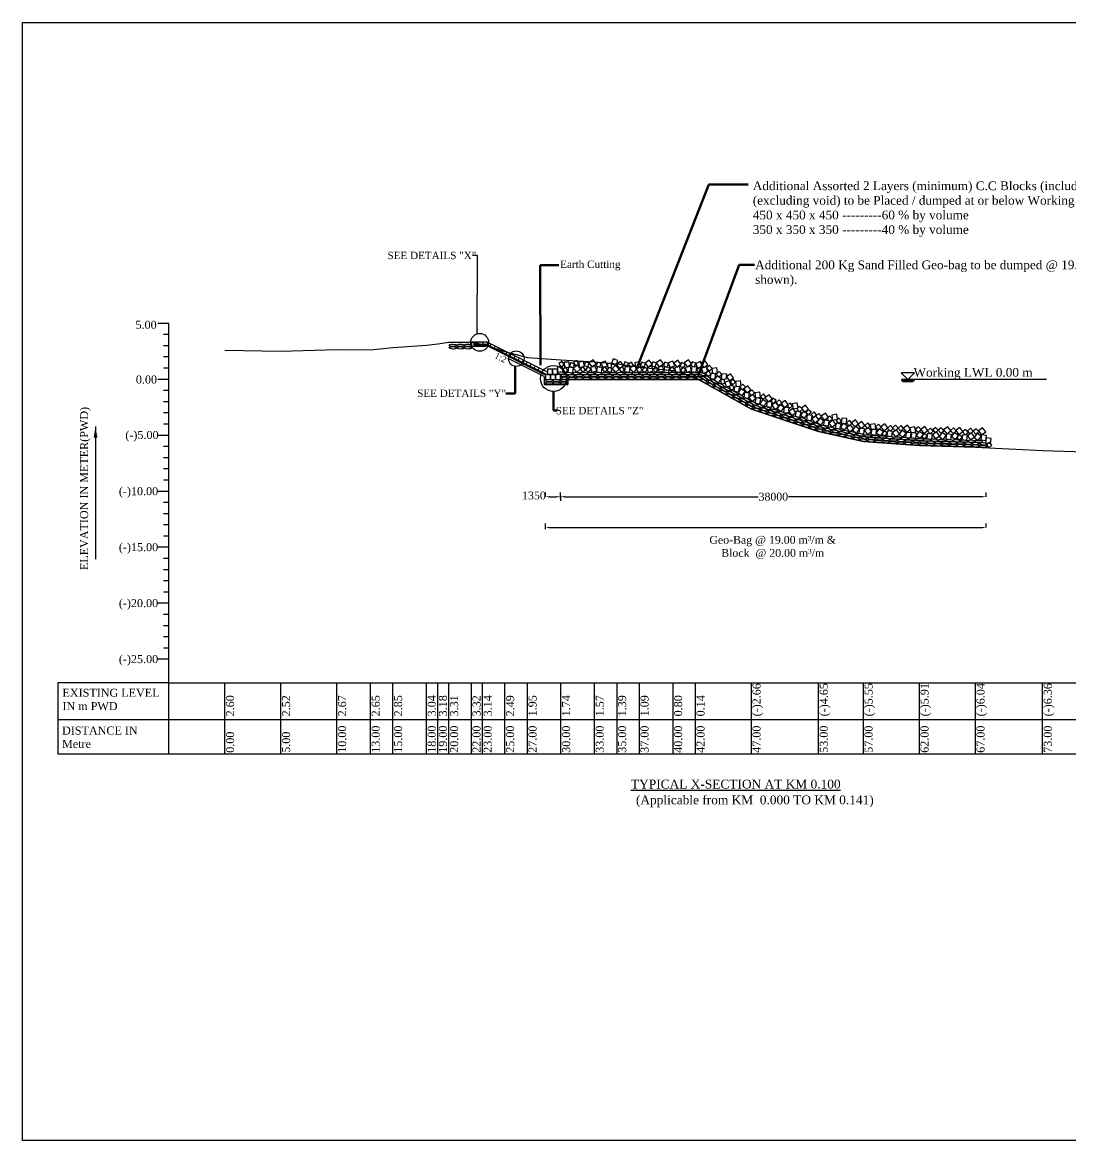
# Model space of a CAD drawing. Header units: metres. Extents: x -2434 to 11656, y -15288 to 8109.
# Drawn here: x 609.5 to 703.1, y -13595.4 to -13495.5 of the extents above; entities that cross this region are included whole.
import ezdxf

# ---------------------------------------------------------------- set-up
doc = ezdxf.new("R2010")
doc.units = ezdxf.units.M
doc.layers.add('LINE', color=7, linetype='Continuous')
doc.styles.get("Standard").update_dxf_attribs({"font": 'times.ttf'})
doc.dimstyles.get("Standard").update_dxf_attribs({"dimtxt": 0.5, "dimasz": 0.4075, "dimexe": 0.364, "dimexo": 0.219, "dimgap": 0.09, "dimtad": 0, "dimdec": 0, "dimlfac": 1000, "dimzin": 0, "dimdsep": 46, "dimtxsty": 'Standard', "dimcen": 0.09, "dimadec": 0, "dimazin": 0, "dimtfac": 1, "dimtdec": 0, "dimtofl": 0, "dimtmove": 0, "dimatfit": 3, "dimfxl": 1, "dimtolj": 1, "dimtzin": 0, "dimarcsym": 0})

# ---------------------------------------------------------------- blocks, each defined once
blk = doc.blocks.new('*D503')
at = {"color": 0, "lineweight": -2, "ltscale": 0.5}
for p, q in [((657.564, -13538.016), (657.564, -13537.502)), ((695.564, -13537.866), (695.564, -13537.502)), ((657.971, -13537.866), (675.221, -13537.866)), ((695.156, -13537.866), (677.906, -13537.866))]:
    blk.add_line(p, q, dxfattribs=at)
at = {"color": 0, "linetype": 'Continuous', "lineweight": -3, "ltscale": 0.5}
for points in [[(657.971, -13537.799), (657.971, -13537.934), (657.564, -13537.866)], [(695.156, -13537.799), (695.156, -13537.934), (695.564, -13537.866)]]:
    blk.add_solid(points, dxfattribs=at)
at = {"layer": 'Defpoints', "color": 0, "linetype": 'Continuous', "lineweight": -3, "ltscale": 0.5}
for p in [(695.564, -13537.866), (695.564, -13537.866), (657.564, -13543.565)]:
    blk.add_point(p, dxfattribs=at)
at = {"color": 0, "linetype": 'Continuous', "lineweight": -3, "ltscale": 0.5, "insert": (676.564, -13537.866), "char_height": 0.7, "attachment_point": 5}
blk.add_mtext('\\A1;38000', dxfattribs=at)
blk = doc.blocks.new('*D504')
at = {"color": 0, "lineweight": -2, "ltscale": 0.5}
for p, q in [((656.214, -13537.866), (656.214, -13537.502)), ((656.621, -13537.866), (657.156, -13537.866)), ((657.564, -13537.771), (657.564, -13538.23))]:
    blk.add_line(p, q, dxfattribs=at)
at = {"color": 0, "linetype": 'Continuous', "lineweight": -3, "ltscale": 0.5}
for points in [[(656.621, -13537.799), (656.621, -13537.934), (656.214, -13537.866)], [(657.156, -13537.799), (657.156, -13537.934), (657.564, -13537.866)]]:
    blk.add_solid(points, dxfattribs=at)
at = {"layer": 'Defpoints', "color": 0, "linetype": 'Continuous', "lineweight": -3, "ltscale": 0.5}
for p in [(657.564, -13537.552), (656.214, -13537.866), (657.564, -13537.866)]:
    blk.add_point(p, dxfattribs=at)
at = {"color": 0, "linetype": 'Continuous', "lineweight": -3, "ltscale": 0.5, "insert": (655.19, -13537.756), "char_height": 0.7, "attachment_point": 5}
blk.add_mtext('\\A1;1350', dxfattribs=at)
blk = doc.blocks.new('*D505')
at = {"color": 0, "lineweight": -2, "ltscale": 0.5}
for p, q in [((656.214, -13540.773), (656.214, -13540.259)), ((695.564, -13540.623), (695.564, -13540.259)), ((656.621, -13540.623), (695.156, -13540.623))]:
    blk.add_line(p, q, dxfattribs=at)
at = {"color": 0, "linetype": 'Continuous', "lineweight": -3, "ltscale": 0.5}
for points in [[(656.621, -13540.556), (656.621, -13540.691), (656.214, -13540.623)], [(695.156, -13540.556), (695.156, -13540.691), (695.564, -13540.623)]]:
    blk.add_solid(points, dxfattribs=at)
at = {"layer": 'Defpoints', "color": 0, "linetype": 'Continuous', "lineweight": -3, "ltscale": 0.5}
for p in [(695.564, -13540.623), (695.564, -13540.623), (656.214, -13546.227)]:
    blk.add_point(p, dxfattribs=at)
at = {"color": 0, "linetype": 'Continuous', "lineweight": -3, "ltscale": 0.5, "insert": (676.505, -13542.401), "char_height": 0.7, "attachment_point": 5}
blk.add_mtext('\\A1;Geo-Bag @ 19.00 m³/m &\\PBlock  @ 20.00 m³/m', dxfattribs=at)

msp = doc.modelspace()

# ---------------------------------------------------------------- linework, layer by layer
at = {"color": 0, "lineweight": -2}
for p, q in [((622.605906, -13522.383771), (621.605906, -13522.383771)), ((622.605906, -13560.836096), (622.605906, -13522.383771)), ((622.605906, -13523.383771), (622.105906, -13523.383771)), ((622.605906, -13524.383771), (622.105906, -13524.383771)), ((622.605906, -13525.383771), (622.105906, -13525.383771)), ((622.605906, -13526.383771), (622.105906, -13526.383771)), ((622.605906, -13527.383771), (621.605906, -13527.383771)), ((622.605906, -13528.383771), (622.105906, -13528.383771)), ((622.605906, -13529.383771), (622.105906, -13529.383771)), ((622.605906, -13530.383771), (622.105906, -13530.383771)), ((622.605906, -13531.383771), (622.105906, -13531.383771)), ((622.605906, -13532.383771), (621.605906, -13532.383771)), ((622.605906, -13533.383771), (622.105906, -13533.383771)), ((622.605906, -13534.383771), (622.105906, -13534.383771)), ((622.605906, -13535.383771), (622.105906, -13535.383771)), ((622.605906, -13536.383771), (622.105906, -13536.383771)), ((622.605906, -13537.383771), (621.605906, -13537.383771)), ((622.605906, -13538.383771), (622.105906, -13538.383771)), ((622.605906, -13540.383771), (622.105906, -13540.383771)), ((622.605906, -13541.383771), (622.105906, -13541.383771)), ((622.605906, -13542.383771), (621.605906, -13542.383771)), ((622.605906, -13543.383771), (622.105906, -13543.383771)), ((622.605906, -13544.383771), (622.105906, -13544.383771)), ((622.605906, -13545.383771), (622.105906, -13545.383771)), ((622.605906, -13546.383771), (622.105906, -13546.383771)), ((622.605906, -13547.383771), (621.605906, -13547.383771)), ((622.605906, -13548.383771), (622.105906, -13548.383771)), ((622.605906, -13549.383771), (622.105906, -13549.383771)), ((622.605906, -13550.383771), (622.105906, -13550.383771)), ((622.605906, -13551.383771), (622.105906, -13551.383771)), ((622.605906, -13552.383771), (621.605906, -13552.383771)), ((622.605906, -13554.492915), (712.605906, -13554.492915)), ((627.605906, -13560.836096), (627.605906, -13554.492915)), ((632.605906, -13560.836096), (632.605906, -13554.492915)), ((637.605906, -13560.836096), (637.605906, -13554.492915)), ((640.605906, -13560.836096), (640.605906, -13554.492915)), ((642.605906, -13560.836096), (642.605906, -13554.492915)), ((645.605906, -13560.836096), (645.605906, -13554.492915)), ((646.605906, -13560.836096), (646.605906, -13554.492915)), ((647.605906, -13560.836096), (647.605906, -13554.492915)), ((649.605906, -13560.836096), (649.605906, -13554.492915)), ((650.605906, -13560.836096), (650.605906, -13554.492915)), ((652.605906, -13560.836096), (652.605906, -13554.492915)), ((654.605906, -13560.836096), (654.605906, -13554.492915)), ((657.605906, -13560.836096), (657.605906, -13554.492915)), ((660.605906, -13560.836096), (660.605906, -13554.492915)), ((662.605906, -13560.836096), (662.605906, -13554.492915)), ((664.605906, -13560.836096), (664.605906, -13554.492915)), ((667.605906, -13560.836096), (667.605906, -13554.492915)), ((669.605906, -13560.836096), (669.605906, -13554.492915)), ((674.605906, -13560.836096), (674.605906, -13554.492915)), ((680.605906, -13560.836096), (680.605906, -13554.492915)), ((684.605906, -13560.836096), (684.605906, -13554.492915)), ((689.605906, -13560.836096), (689.605906, -13554.492915)), ((694.605906, -13560.836096), (694.605906, -13554.492915)), ((700.605906, -13560.836096), (700.605906, -13554.492915)), ((612.68415, -13557.775524), (712.605906, -13557.775524)), ((612.68415, -13560.836096), (712.605906, -13560.836096))]:
    msp.add_line(p, q, dxfattribs=at)
at = {"color": 0, "linetype": 'Continuous', "lineweight": -3, "ltscale": 0.5}
for p, q in [((640.605906, -13524.730771), (642.605906, -13524.530771)), ((642.605906, -13524.530771), (645.605906, -13524.340771)), ((645.605906, -13524.340771), (646.605906, -13524.200771)), ((646.605906, -13524.200771), (647.605906, -13524.070771)), ((647.605906, -13524.070771), (649.605906, -13524.060771)), ((649.605906, -13524.060771), (650.605906, -13524.240771)), ((651.014881, -13524.060771), (649.614881, -13524.060771)), ((649.614881, -13524.060771), (649.614881, -13524.460771)), ((650.920454, -13524.460771), (649.614881, -13524.460771)), ((649.814881, -13524.060771), (649.814881, -13524.460771)), ((651.014881, -13524.260771), (649.814881, -13524.260771)), ((650.944061, -13524.360771), (649.814881, -13524.360771)), ((650.214881, -13524.060771), (650.214881, -13524.260771)), ((650.605906, -13524.240771), (652.605906, -13524.888771)), ((650.614881, -13524.060771), (650.614881, -13524.260771)), ((656.213543, -13526.995511), (650.944061, -13524.360771)), ((656.313668, -13526.933771), (650.967668, -13524.260771)), ((651.014881, -13524.060771), (651.014881, -13524.260771)), ((656.396743, -13526.751702), (651.014881, -13524.060771)), ((651.286853, -13524.420363), (651.376296, -13524.241478)), ((651.644624, -13524.599249), (651.734067, -13524.420363)), ((652.002395, -13524.778134), (652.091837, -13524.599249)), ((627.605906, -13524.780771), (632.605906, -13524.860771)), ((632.605906, -13524.860771), (637.605906, -13524.710771)), ((637.605906, -13524.710771), (640.605906, -13524.730771)), ((652.360166, -13524.95702), (652.449608, -13524.778134)), ((652.605906, -13524.888771), (654.605906, -13525.428771)), ((652.717936, -13525.135905), (652.807379, -13524.95702)), ((656.113543, -13527.1231), (652.958885, -13525.545771)), ((653.075707, -13525.31479), (653.16515, -13525.135905)), ((653.433478, -13525.493676), (653.522921, -13525.31479)), ((653.791249, -13525.672561), (653.880692, -13525.493676)), ((654.605906, -13525.428771), (657.605906, -13525.638771)), ((654.14902, -13525.851447), (654.238463, -13525.672561)), ((654.506791, -13526.030332), (654.596234, -13525.851447)), ((654.864562, -13526.209218), (654.954004, -13526.030332)), ((655.222333, -13526.388103), (655.311775, -13526.209218)), ((655.580103, -13526.566988), (655.669546, -13526.388103)), ((655.937874, -13526.745874), (656.027317, -13526.566988)), ((657.605906, -13525.638771), (660.605906, -13525.808771)), ((660.605906, -13525.808771), (662.605906, -13525.998771)), ((662.605906, -13525.998771), (664.605906, -13526.288771)), ((664.605906, -13526.288771), (667.605906, -13526.588771)), ((667.605906, -13526.588771), (669.605906, -13527.243771)), ((657.564528, -13527.384401), (669.878626, -13527.384401)), ((658.205946, -13527.384333), (658.205946, -13527.827035)), ((669.605906, -13527.243771), (674.605906, -13530.043771)), ((688.563543, -13527.383771), (687.963543, -13526.783771)), ((689.163543, -13526.783771), (687.963543, -13526.783771)), ((687.963543, -13527.483771), (689.163543, -13527.483771)), ((700.93743, -13527.383771), (687.992762, -13527.383771)), ((688.083543, -13527.583771), (689.043543, -13527.583771)), ((688.563543, -13527.383771), (689.163543, -13526.783771)), ((656.113543, -13527.827035), (658.205946, -13527.827035)), ((674.605906, -13530.043771), (680.605906, -13532.033771)), ((680.605906, -13532.033771), (684.605906, -13532.933771)), ((684.605906, -13532.933771), (689.605906, -13533.293771)), ((689.605906, -13533.293771), (694.605906, -13533.423771)), ((694.605906, -13533.423771), (700.605906, -13533.743771)), ((700.605906, -13533.743771), (706.605906, -13533.923771))]:
    msp.add_line(p, q, dxfattribs=at)
at = {"color": 0, "lineweight": -3, "ltscale": 0.5}
msp.add_line((656.113543, -13527.1231), (656.113543, -13527.827035), dxfattribs=at)
at = {"color": 3, "linetype": 'Continuous', "lineweight": -3, "ltscale": 0.5}
msp.add_line((622.605906, -13539.383771), (622.105906, -13539.383771), dxfattribs=at)
at = {"color": 0, "linetype": 'Continuous', "lineweight": -3, "ltscale": 0.5}
for points in [[(662.536831, -13526.130285), (662.679073, -13525.703357), (662.252146, -13525.561116), (662.109904, -13525.988043), (662.536831, -13526.130285)], [(657.308466, -13526.726513), (657.757771, -13526.701526), (657.732784, -13526.25222), (657.283479, -13526.277207), (657.308466, -13526.726513)], [(657.588979, -13526.260218), (657.885503, -13526.074277), (657.699562, -13525.777754), (657.403039, -13525.963694), (657.588979, -13526.260218)], [(657.933788, -13526.784498), (658.230311, -13526.598558), (658.04437, -13526.302034), (657.747847, -13526.487975), (657.933788, -13526.784498)], [(657.907132, -13526.309444), (658.356438, -13526.284457), (658.331451, -13525.835151), (657.882145, -13525.860138), (657.907132, -13526.309444)], [(658.722537, -13526.34728), (658.27635, -13526.28882), (658.21789, -13526.735006), (658.664077, -13526.793466), (658.722537, -13526.34728)], [(658.356221, -13526.215502), (658.682818, -13526.341335), (658.808652, -13526.014738), (658.482054, -13525.888904), (658.356221, -13526.215502)], [(659.350042, -13526.443399), (659.046555, -13526.111141), (658.714297, -13526.414628), (659.017784, -13526.746886), (659.350042, -13526.443399)], [(658.912046, -13526.17884), (659.208569, -13525.9929), (659.022629, -13525.696377), (658.726105, -13525.882317), (658.912046, -13526.17884)], [(659.63477, -13525.79916), (659.188057, -13525.85345), (659.242347, -13526.300164), (659.68906, -13526.245873), (659.63477, -13525.79916)], [(659.804515, -13526.533085), (659.585142, -13526.260366), (659.312423, -13526.479738), (659.531795, -13526.752457), (659.804515, -13526.533085)], [(659.673409, -13526.143083), (660.000006, -13526.268917), (660.12584, -13525.942319), (659.799242, -13525.816486), (659.673409, -13526.143083)], [(660.072031, -13526.757583), (660.285674, -13526.480352), (660.008444, -13526.266709), (659.794801, -13526.54394), (660.072031, -13526.757583)], [(660.373709, -13526.2716), (660.733827, -13526.001758), (660.463985, -13525.64164), (660.103867, -13525.911482), (660.373709, -13526.2716)], [(660.237359, -13526.309576), (660.357744, -13526.743174), (660.791342, -13526.622789), (660.670957, -13526.189191), (660.237359, -13526.309576)], [(660.740876, -13526.169138), (661.067473, -13526.294972), (661.193307, -13525.968374), (660.866709, -13525.842541), (660.740876, -13526.169138)], [(661.293895, -13526.323047), (660.847708, -13526.264587), (660.789248, -13526.710774), (661.235435, -13526.769234), (661.293895, -13526.323047)], [(661.171892, -13525.915243), (661.339003, -13526.333064), (661.756823, -13526.165953), (661.589713, -13525.748133), (661.171892, -13525.915243)], [(661.768945, -13526.521644), (661.549573, -13526.248925), (661.276853, -13526.468297), (661.496225, -13526.741016), (661.768945, -13526.521644)], [(661.727417, -13526.633925), (662.054015, -13526.759759), (662.179848, -13526.433161), (661.853251, -13526.307328), (661.727417, -13526.633925)], [(662.108997, -13526.309131), (662.111376, -13525.959139), (661.761384, -13525.95676), (661.759005, -13526.306752), (662.108997, -13526.309131)], [(662.506288, -13526.121957), (662.166233, -13526.416681), (662.460957, -13526.756737), (662.801012, -13526.462012), (662.506288, -13526.121957)], [(662.554713, -13526.070928), (662.835361, -13526.422691), (663.187123, -13526.142043), (662.906476, -13525.79028), (662.554713, -13526.070928)], [(662.984164, -13526.744163), (663.280687, -13526.558223), (663.094746, -13526.261699), (662.798223, -13526.44764), (662.984164, -13526.744163)], [(663.181399, -13526.133223), (663.507997, -13526.259057), (663.63383, -13525.932459), (663.307233, -13525.806626), (663.181399, -13526.133223)], [(663.771573, -13526.298144), (663.325386, -13526.239684), (663.266926, -13526.685871), (663.713113, -13526.744331), (663.771573, -13526.298144)], [(663.788626, -13526.315222), (664.08515, -13526.129281), (663.899209, -13525.832758), (663.602686, -13526.018698), (663.788626, -13526.315222)], [(664.391627, -13526.454094), (664.088139, -13526.121836), (663.755881, -13526.425323), (664.059369, -13526.757581), (664.391627, -13526.454094)], [(664.657344, -13525.813629), (664.210631, -13525.86792), (664.264922, -13526.314633), (664.711635, -13526.260342), (664.657344, -13525.813629)], [(664.846099, -13526.54378), (664.626727, -13526.271061), (664.354007, -13526.490433), (664.57338, -13526.763152), (664.846099, -13526.54378)], [(664.695983, -13526.157552), (665.022581, -13526.283386), (665.148414, -13525.956788), (664.821817, -13525.830955), (664.695983, -13526.157552)], [(665.113616, -13526.768277), (665.327259, -13526.491047), (665.050028, -13526.277404), (664.836385, -13526.554634), (665.113616, -13526.768277)], [(665.396284, -13526.286069), (665.756402, -13526.016227), (665.486559, -13525.656109), (665.126441, -13525.925951), (665.396284, -13526.286069)], [(665.278943, -13526.32027), (665.399328, -13526.753869), (665.832926, -13526.633483), (665.712541, -13526.199885), (665.278943, -13526.32027)], [(665.684485, -13526.142951), (666.011082, -13526.268784), (666.136916, -13525.942187), (665.810318, -13525.816353), (665.684485, -13526.142951)], [(666.083107, -13526.75745), (666.29675, -13526.48022), (666.01952, -13526.266577), (665.805877, -13526.543807), (666.083107, -13526.75745)], [(666.384785, -13526.271468), (666.744903, -13526.001625), (666.475061, -13525.641507), (666.114942, -13525.91135), (666.384785, -13526.271468)], [(666.248434, -13526.309443), (666.36882, -13526.743042), (666.802418, -13526.622656), (666.682033, -13526.189058), (666.248434, -13526.309443)], [(666.751952, -13526.169006), (667.078549, -13526.294839), (667.204383, -13525.968242), (666.877785, -13525.842408), (666.751952, -13526.169006)], [(667.304971, -13526.322915), (666.858784, -13526.264455), (666.800324, -13526.710641), (667.246511, -13526.769101), (667.304971, -13526.322915)], [(667.182968, -13525.915111), (667.350079, -13526.332932), (667.767899, -13526.165821), (667.600789, -13525.748), (667.182968, -13525.915111)], [(667.780021, -13526.521512), (667.560648, -13526.248792), (667.287929, -13526.468165), (667.507301, -13526.740884), (667.780021, -13526.521512)], [(667.950267, -13526.299843), (668.310385, -13526.030001), (668.040542, -13525.669883), (667.680424, -13525.939725), (667.950267, -13526.299843)], [(667.737954, -13526.357221), (667.858339, -13526.79082), (668.291937, -13526.670435), (668.171552, -13526.236836), (667.737954, -13526.357221)], [(668.245463, -13526.212317), (668.572061, -13526.33815), (668.697894, -13526.011553), (668.371297, -13525.885719), (668.245463, -13526.212317)], [(668.542118, -13526.794401), (668.755761, -13526.517171), (668.478531, -13526.303528), (668.264888, -13526.580758), (668.542118, -13526.794401)], [(668.886833, -13526.257396), (669.246952, -13525.987554), (668.977109, -13525.627435), (668.616991, -13525.897278), (668.886833, -13526.257396)], [(668.695887, -13526.311761), (668.816273, -13526.745359), (669.249871, -13526.624974), (669.129486, -13526.191376), (668.695887, -13526.311761)], [(669.192257, -13526.146921), (669.518854, -13526.272755), (669.644688, -13525.946157), (669.31809, -13525.820324), (669.192257, -13526.146921)], [(669.745276, -13526.30083), (669.299089, -13526.24237), (669.24063, -13526.688557), (669.686816, -13526.747017), (669.745276, -13526.30083)], [(669.637797, -13525.962326), (669.804908, -13526.380147), (670.222728, -13526.213036), (670.055617, -13525.795215), (669.637797, -13525.962326)], [(670.205803, -13526.580018), (669.98643, -13526.307298), (669.713711, -13526.526671), (669.933083, -13526.79939), (670.205803, -13526.580018)], [(670.362514, -13526.324014), (670.722632, -13526.054171), (670.45279, -13525.694053), (670.092671, -13525.963895), (670.362514, -13526.324014)], [(670.150201, -13526.381392), (670.270586, -13526.81499), (670.704184, -13526.694605), (670.583799, -13526.261007), (670.150201, -13526.381392)], [(670.607358, -13526.361625), (670.834797, -13526.627654), (671.100826, -13526.400216), (670.873387, -13526.134186), (670.607358, -13526.361625)], [(671.140969, -13526.867351), (671.586091, -13526.80127), (671.52001, -13526.356149), (671.074889, -13526.422229), (671.140969, -13526.867351)], [(670.659504, -13527.102195), (670.979294, -13526.959947), (670.837046, -13526.640157), (670.517256, -13526.782405), (670.659504, -13527.102195)], [(671.004556, -13526.831504), (670.904218, -13527.270176), (671.342889, -13527.370514), (671.443227, -13526.931842), (671.004556, -13526.831504)], [(671.920525, -13527.33055), (671.555845, -13527.066904), (671.2922, -13527.431584), (671.656879, -13527.695229), (671.920525, -13527.33055)], [(671.465068, -13526.904053), (671.692507, -13527.170082), (671.958536, -13526.942643), (671.731097, -13526.676614), (671.465068, -13526.904053)], [(672.247505, -13527.727433), (672.18425, -13527.383197), (671.840013, -13527.446452), (671.903268, -13527.790688), (672.247505, -13527.727433)], [(671.964098, -13526.874488), (671.912366, -13527.321505), (672.359382, -13527.373236), (672.411114, -13526.92622), (671.964098, -13526.874488)], [(672.23054, -13527.627695), (672.350925, -13528.061293), (672.784523, -13527.940908), (672.664138, -13527.50731), (672.23054, -13527.627695)], [(672.658346, -13527.505719), (673.018464, -13527.235876), (672.748622, -13526.875758), (672.388503, -13527.1456), (672.658346, -13527.505719)], [(672.701688, -13527.59816), (672.929126, -13527.86419), (673.195156, -13527.636751), (672.967717, -13527.370722), (672.701688, -13527.59816)], [(673.258263, -13528.012304), (673.703385, -13527.946223), (673.637304, -13527.501101), (673.192182, -13527.567182), (673.258263, -13528.012304)], [(672.753834, -13528.338731), (673.073624, -13528.196483), (672.931375, -13527.876693), (672.611586, -13528.018941), (672.753834, -13528.338731)], [(673.12185, -13527.976457), (673.021512, -13528.415128), (673.460183, -13528.515466), (673.560521, -13528.076795), (673.12185, -13527.976457)], [(674.037818, -13528.475502), (673.673139, -13528.211857), (673.409493, -13528.576536), (673.774173, -13528.840182), (674.037818, -13528.475502)], [(673.583654, -13528.043476), (673.811093, -13528.309505), (674.077122, -13528.082067), (673.849684, -13527.816037), (673.583654, -13528.043476)], [(674.184287, -13528.580014), (674.544406, -13528.310171), (674.274563, -13527.950053), (673.914445, -13528.219896), (674.184287, -13528.580014)], [(673.98391, -13528.558144), (673.932178, -13529.005161), (674.379195, -13529.056893), (674.430926, -13528.609876), (673.98391, -13528.558144)], [(674.378105, -13528.553341), (674.605544, -13528.81937), (674.871573, -13528.591931), (674.644134, -13528.325902), (674.378105, -13528.553341)], [(674.968243, -13529.035652), (675.413365, -13528.969571), (675.347284, -13528.524449), (674.902163, -13528.59053), (674.968243, -13529.035652)], [(674.645537, -13529.356317), (675.005656, -13529.086474), (674.735813, -13528.726356), (674.375695, -13528.996199), (674.645537, -13529.356317)], [(675.018036, -13529.029318), (674.917698, -13529.467989), (675.356369, -13529.568327), (675.456707, -13529.129656), (675.018036, -13529.029318)], [(675.992201, -13529.435497), (675.627522, -13529.171852), (675.363877, -13529.536531), (675.728556, -13529.800177), (675.992201, -13529.435497)], [(675.406316, -13528.907581), (675.633755, -13529.17361), (675.899784, -13528.946172), (675.672346, -13528.680142), (675.406316, -13528.907581)], [(676.087419, -13529.379462), (676.447537, -13529.10962), (676.177695, -13528.749502), (675.817577, -13529.019344), (676.087419, -13529.379462)], [(675.997687, -13529.369116), (675.945955, -13529.816133), (676.392972, -13529.867864), (676.444704, -13529.420848), (675.997687, -13529.369116)], [(676.633085, -13529.540943), (676.824493, -13529.247919), (676.531469, -13529.056512), (676.340061, -13529.349536), (676.633085, -13529.540943)], [(676.692049, -13530.061385), (677.052167, -13529.791542), (676.782325, -13529.431424), (676.422207, -13529.701267), (676.692049, -13530.061385)], [(676.824115, -13529.449289), (677.051554, -13529.715318), (677.317583, -13529.48788), (677.090144, -13529.22185), (676.824115, -13529.449289)], [(677.541741, -13529.886287), (677.901859, -13529.616445), (677.632017, -13529.256326), (677.271898, -13529.526169), (677.541741, -13529.886287)], [(677.786794, -13529.705365), (678.014232, -13529.971394), (678.280262, -13529.743956), (678.052823, -13529.477926), (677.786794, -13529.705365)], [(678.321386, -13530.004094), (678.766507, -13529.938013), (678.700427, -13529.492891), (678.255305, -13529.558972), (678.321386, -13530.004094)], [(677.534776, -13529.887051), (677.170097, -13529.623406), (676.906451, -13529.988085), (677.271131, -13530.25173), (677.534776, -13529.887051)], [(677.534634, -13529.887256), (677.482902, -13530.334273), (677.929919, -13530.386004), (677.98165, -13529.938988), (677.534634, -13529.887256)], [(678.215301, -13530.612689), (678.575419, -13530.342847), (678.305577, -13529.982729), (677.945459, -13530.252571), (678.215301, -13530.612689)], [(678.603247, -13530.224892), (678.502909, -13530.663563), (678.94158, -13530.763901), (679.041918, -13530.32523), (678.603247, -13530.224892)], [(678.66905, -13530.019884), (678.896489, -13530.285913), (679.162518, -13530.058475), (678.935079, -13529.792445), (678.66905, -13530.019884)], [(679.61222, -13530.493037), (679.24754, -13530.229391), (678.983895, -13530.594071), (679.348575, -13530.857716), (679.61222, -13530.493037)], [(679.347279, -13530.304104), (679.707397, -13530.034262), (679.437555, -13529.674144), (679.077437, -13529.943986), (679.347279, -13530.304104)], [(679.747094, -13530.564604), (679.938502, -13530.27158), (679.645477, -13530.080173), (679.45407, -13530.373197), (679.747094, -13530.564604)], [(679.571043, -13530.549465), (679.519312, -13530.996482), (679.966328, -13531.048213), (680.01806, -13530.601197), (679.571043, -13530.549465)], [(679.937525, -13530.507677), (680.164964, -13530.773706), (680.430993, -13530.546267), (680.203554, -13530.280238), (679.937525, -13530.507677)], [(680.371507, -13530.658449), (680.598945, -13530.924478), (680.864975, -13530.69704), (680.637536, -13530.43101), (680.371507, -13530.658449)], [(681.11521, -13531.031096), (681.475328, -13530.761254), (681.205486, -13530.401136), (680.845367, -13530.670978), (681.11521, -13531.031096)], [(681.848125, -13531.016369), (682.293247, -13530.950289), (682.227166, -13530.505167), (681.782045, -13530.571247), (681.848125, -13531.016369)], [(680.255945, -13531.267909), (680.616063, -13530.998067), (680.346221, -13530.637949), (679.986103, -13530.907791), (680.255945, -13531.267909)], [(681.078675, -13531.108019), (680.713995, -13530.844374), (680.45035, -13531.209053), (680.81503, -13531.472698), (681.078675, -13531.108019)], [(681.088704, -13531.02998), (681.036972, -13531.476996), (681.483989, -13531.528728), (681.53572, -13531.081711), (681.088704, -13531.02998)], [(681.342967, -13530.881799), (681.570406, -13531.147828), (681.836435, -13530.92039), (681.608997, -13530.65436), (681.342967, -13530.881799)], [(681.781226, -13531.660618), (682.141344, -13531.390776), (681.871502, -13531.030658), (681.511384, -13531.3005), (681.781226, -13531.660618)], [(682.172412, -13531.286304), (682.072074, -13531.724975), (682.510745, -13531.825313), (682.611083, -13531.386642), (682.172412, -13531.286304)], [(682.158484, -13531.066972), (682.385923, -13531.333002), (682.651952, -13531.105563), (682.424513, -13530.839533), (682.158484, -13531.066972)], [(683.176395, -13531.565517), (682.811715, -13531.301872), (682.54807, -13531.666551), (682.912749, -13531.930196), (683.176395, -13531.565517)], [(682.685052, -13530.83432), (682.63332, -13531.281336), (683.080337, -13531.333068), (683.132069, -13530.886051), (682.685052, -13530.83432)], [(683.091326, -13531.26213), (683.318764, -13531.52816), (683.584794, -13531.300721), (683.357355, -13531.034692), (683.091326, -13531.26213)], [(683.361781, -13532.060419), (683.7219, -13531.790577), (683.452057, -13531.430459), (683.091939, -13531.700301), (683.361781, -13532.060419)], [(683.817776, -13531.613037), (684.177894, -13531.343194), (683.908052, -13530.983076), (683.547934, -13531.252919), (683.817776, -13531.613037)], [(684.25112, -13531.826386), (683.88644, -13531.56274), (683.622795, -13531.92742), (683.987475, -13532.191065), (684.25112, -13531.826386)], [(684.371005, -13531.76571), (684.731123, -13531.495868), (684.461281, -13531.135749), (684.101163, -13531.405592), (684.371005, -13531.76571)], [(684.726824, -13531.49406), (684.954262, -13531.760089), (685.220292, -13531.532651), (684.992853, -13531.266621), (684.726824, -13531.49406)], [(685.271474, -13531.852805), (685.716596, -13531.786724), (685.650515, -13531.341602), (685.205394, -13531.407683), (685.271474, -13531.852805)], [(685.68955, -13531.610438), (685.916988, -13531.876467), (686.183018, -13531.649028), (685.955579, -13531.382999), (685.68955, -13531.610438)], [(686.433639, -13531.980745), (686.793757, -13531.710903), (686.523915, -13531.350785), (686.163797, -13531.620627), (686.433639, -13531.980745)], [(686.760563, -13531.739073), (686.988001, -13532.005103), (687.254031, -13531.777664), (687.026592, -13531.511634), (686.760563, -13531.739073)], [(687.202308, -13531.704033), (687.429746, -13531.970063), (687.695776, -13531.742624), (687.468337, -13531.476595), (687.202308, -13531.704033)], [(687.704066, -13531.742074), (687.931505, -13532.008103), (688.197534, -13531.780664), (687.970095, -13531.514635), (687.704066, -13531.742074)], [(688.447769, -13532.114721), (688.807887, -13531.844879), (688.538045, -13531.484761), (688.177927, -13531.754603), (688.447769, -13532.114721)], [(690.005199, -13532.213562), (690.365318, -13531.943719), (690.095475, -13531.583601), (689.735357, -13531.853443), (690.005199, -13532.213562)], [(684.258162, -13531.748168), (684.206431, -13532.195185), (684.653447, -13532.246917), (684.705179, -13531.7999), (684.258162, -13531.748168)], [(684.957989, -13532.317018), (685.318107, -13532.047176), (685.048265, -13531.687058), (684.688147, -13531.9569), (684.957989, -13532.317018)], [(685.369405, -13531.831975), (685.269067, -13532.270646), (685.707738, -13532.370984), (685.808076, -13531.932313), (685.369405, -13531.831975)], [(686.384844, -13532.057571), (686.020165, -13531.793926), (685.756519, -13532.158606), (686.121199, -13532.422251), (686.384844, -13532.057571)], [(686.53804, -13532.460713), (686.729447, -13532.167689), (686.436423, -13531.976281), (686.245015, -13532.269305), (686.53804, -13532.460713)], [(686.751884, -13531.983852), (686.700152, -13532.430869), (687.147169, -13532.482601), (687.1989, -13532.035584), (686.751884, -13531.983852)], [(687.454867, -13532.515679), (687.814985, -13532.245836), (687.545143, -13531.885718), (687.185025, -13532.15556), (687.454867, -13532.515679)], [(688.411234, -13532.191644), (688.046554, -13531.927998), (687.782909, -13532.292678), (688.147589, -13532.556323), (688.411234, -13532.191644)], [(688.421263, -13532.113604), (688.369531, -13532.560621), (688.816548, -13532.612353), (688.86828, -13532.165336), (688.421263, -13532.113604)], [(688.828186, -13532.143395), (689.273308, -13532.077314), (689.207227, -13531.632192), (688.762105, -13531.698273), (688.828186, -13532.143395)], [(688.926117, -13532.122565), (688.825779, -13532.561236), (689.26445, -13532.661574), (689.364788, -13532.222903), (688.926117, -13532.122565)], [(689.26111, -13531.843254), (689.488548, -13532.109283), (689.754578, -13531.881845), (689.527139, -13531.615815), (689.26111, -13531.843254)], [(689.956404, -13532.290387), (689.591725, -13532.026742), (689.32808, -13532.391422), (689.692759, -13532.655067), (689.956404, -13532.290387)], [(690.1096, -13532.693529), (690.301007, -13532.400505), (690.007983, -13532.209097), (689.816576, -13532.502121), (690.1096, -13532.693529)], [(690.323444, -13532.216668), (690.271712, -13532.663685), (690.718729, -13532.715417), (690.77046, -13532.2684), (690.323444, -13532.216668)], [(690.332123, -13531.971889), (690.559561, -13532.237919), (690.825591, -13532.01048), (690.598152, -13531.744451), (690.332123, -13531.971889)], [(691.040557, -13532.706155), (691.400676, -13532.436313), (691.130833, -13532.076194), (690.770715, -13532.346037), (691.040557, -13532.706155)], [(690.787998, -13531.89451), (691.015436, -13532.160539), (691.281466, -13531.933101), (691.054027, -13531.667071), (690.787998, -13531.89451)], [(691.289756, -13531.93255), (691.517195, -13532.198579), (691.783224, -13531.971141), (691.555786, -13531.705111), (691.289756, -13531.93255)], [(691.996924, -13532.38212), (691.632245, -13532.118475), (691.368599, -13532.483154), (691.733279, -13532.7468), (691.996924, -13532.38212)], [(692.038369, -13532.257331), (692.398487, -13531.987488), (692.128645, -13531.62737), (691.768526, -13531.897213), (692.038369, -13532.257331)], [(692.011863, -13532.256214), (691.960131, -13532.703231), (692.407148, -13532.754962), (692.458879, -13532.307946), (692.011863, -13532.256214)], [(692.390805, -13531.949937), (692.618244, -13532.215967), (692.884273, -13531.988528), (692.656834, -13531.722499), (692.390805, -13531.949937)], [(693.0861, -13532.397071), (692.72142, -13532.133426), (692.457775, -13532.498105), (692.822454, -13532.761751), (693.0861, -13532.397071)], [(693.134895, -13532.320245), (693.495013, -13532.050403), (693.225171, -13531.690284), (692.865052, -13531.960127), (693.134895, -13532.320245)], [(693.239295, -13532.800212), (693.430703, -13532.507188), (693.137678, -13532.315781), (692.946271, -13532.608805), (693.239295, -13532.800212)], [(693.453139, -13532.323352), (693.401408, -13532.770369), (693.848424, -13532.8221), (693.900156, -13532.375084), (693.453139, -13532.323352)], [(693.461818, -13532.078573), (693.689257, -13532.344602), (693.955286, -13532.117163), (693.727847, -13531.851134), (693.461818, -13532.078573)], [(694.162948, -13532.787237), (694.523066, -13532.517394), (694.253224, -13532.157276), (693.893106, -13532.427118), (694.162948, -13532.787237)], [(693.910389, -13531.975591), (694.137827, -13532.241621), (694.403857, -13532.014182), (694.176418, -13531.748153), (693.910389, -13531.975591)], [(694.412147, -13532.013632), (694.639586, -13532.279661), (694.905615, -13532.052222), (694.678176, -13531.786193), (694.412147, -13532.013632)], [(695.119315, -13532.463201), (694.754635, -13532.199556), (694.49099, -13532.564236), (694.85567, -13532.827881), (695.119315, -13532.463201)], [(695.160759, -13532.338412), (695.520878, -13532.06857), (695.251035, -13531.708452), (694.890917, -13531.978294), (695.160759, -13532.338412)], [(695.134254, -13532.337296), (695.082522, -13532.784312), (695.529539, -13532.836044), (695.58127, -13532.389027), (695.134254, -13532.337296)], [(695.570011, -13532.615111), (695.51828, -13533.062127), (695.965296, -13533.113859), (696.017028, -13532.666842), (695.570011, -13532.615111)], [(695.583029, -13533.221199), (695.810467, -13533.487228), (696.076497, -13533.25979), (695.849058, -13532.99376), (695.583029, -13533.221199)], [(622.605906, -13554.492915), (612.68415, -13554.492915), (612.68415, -13560.836096)]]:
    msp.add_lwpolyline(points, dxfattribs=at)
for points in [[(656.396743, -13526.933771), (656.846743, -13526.933771), (656.846743, -13526.483771), (656.396743, -13526.483771)], [(656.846743, -13526.933771), (657.296743, -13526.933771), (657.296743, -13526.483771), (656.846743, -13526.483771)], [(656.213543, -13527.383771), (656.663543, -13527.383771), (656.663543, -13526.933771), (656.213543, -13526.933771)], [(656.663543, -13527.383771), (657.113543, -13527.383771), (657.113543, -13526.933771), (656.663543, -13526.933771)], [(657.113543, -13527.383771), (657.563543, -13527.383771), (657.563543, -13526.933771), (657.113543, -13526.933771)]]:
    msp.add_lwpolyline(points, close=True, dxfattribs=at)
for centre, radius in [((650.346386, -13524.076859), 0.797365), ((653.616544, -13525.532054), 0.68914), ((656.931008, -13527.304116), 1.16136)]:
    msp.add_circle(centre, radius, dxfattribs=at)
for centre, major_axis in [((647.955907, -13524.351377), (-0.332673, 0.007297)), ((647.955907, -13524.567495), (-0.332673, 0.007297)), ((648.615056, -13524.348337), (-0.332673, 0.007297)), ((648.618643, -13524.56536), (-0.332673, 0.007297)), ((649.274922, -13524.562735), (-0.332673, 0.007297)), ((649.276333, -13524.34479), (-0.332673, 0.007297)), ((656.551082, -13527.7123), (0.332472, -0.013683)), ((656.551595, -13527.492212), (0.332472, -0.013683)), ((657.211981, -13527.714534), (0.332472, -0.013683)), ((657.212495, -13527.494447), (0.332472, -0.013683)), ((657.62586, -13526.825175), (0.33266, -0.007868)), ((657.868644, -13527.710869), (-0.332673, 0.007297)), ((657.873649, -13527.490782), (-0.332673, 0.007297)), ((657.897013, -13527.060125), (0.33266, -0.007868)), ((657.897013, -13527.277956), (0.33266, -0.007868)), ((658.287949, -13526.859325), (0.33266, -0.007868)), ((658.563893, -13527.064443), (0.33266, -0.007868)), ((658.563893, -13527.282273), (0.33266, -0.007868)), ((658.954768, -13526.855007), (0.33266, -0.007868)), ((659.230712, -13527.060125), (0.33266, -0.007868)), ((659.230712, -13527.277956), (0.33266, -0.007868)), ((659.621648, -13526.859325), (0.33266, -0.007868)), ((659.897592, -13527.064443), (0.33266, -0.007868)), ((659.897592, -13527.282273), (0.33266, -0.007868)), ((660.281002, -13526.849234), (0.33266, -0.007868)), ((660.556946, -13527.054352), (0.33266, -0.007868)), ((660.556946, -13527.272183), (0.33266, -0.007868)), ((660.947881, -13526.853551), (0.33266, -0.007868)), ((661.223825, -13527.058669), (0.33266, -0.007868)), ((661.223825, -13527.2765), (0.33266, -0.007868)), ((661.610759, -13526.852173), (0.33266, -0.007868)), ((661.886703, -13527.057291), (0.33266, -0.007868)), ((661.886703, -13527.275122), (0.33266, -0.007868)), ((662.274712, -13526.849442), (0.33266, -0.007868)), ((662.550656, -13527.05456), (0.33266, -0.007868)), ((662.550656, -13527.272391), (0.33266, -0.007868)), ((662.941591, -13526.853759), (0.33266, -0.007868)), ((663.217535, -13527.058877), (0.33266, -0.007868)), ((663.217535, -13527.276708), (0.33266, -0.007868)), ((663.60632, -13526.849962), (0.33266, -0.007868)), ((663.882264, -13527.05508), (0.33266, -0.007868)), ((663.882264, -13527.272911), (0.33266, -0.007868)), ((664.270273, -13526.847232), (0.33266, -0.007868)), ((664.546217, -13527.05235), (0.33266, -0.007868)), ((664.546217, -13527.270181), (0.33266, -0.007868)), ((664.937153, -13526.851549), (0.33266, -0.007868)), ((665.213097, -13527.056667), (0.33266, -0.007868)), ((665.213097, -13527.274498), (0.33266, -0.007868)), ((665.601762, -13526.845853), (0.33266, -0.007868)), ((665.877706, -13527.050971), (0.33266, -0.007868)), ((665.877706, -13527.268802), (0.33266, -0.007868)), ((666.264461, -13526.852277), (0.33266, -0.007868)), ((666.540405, -13527.057395), (0.33266, -0.007868)), ((666.540405, -13527.275226), (0.33266, -0.007868)), ((666.928414, -13526.849546), (0.33266, -0.007868)), ((667.204358, -13527.054664), (0.33266, -0.007868)), ((667.204358, -13527.272495), (0.33266, -0.007868)), ((667.595293, -13526.853863), (0.33266, -0.007868)), ((667.871237, -13527.058981), (0.33266, -0.007868)), ((667.871237, -13527.276812), (0.33266, -0.007868)), ((668.25872, -13526.853927), (0.33266, -0.007868)), ((668.534055, -13527.058019), (0.33266, -0.007868)), ((668.534055, -13527.27585), (0.33266, -0.007868)), ((668.923318, -13526.854933), (0.33266, -0.007868)), ((669.200935, -13527.062336), (0.33266, -0.007868)), ((669.200935, -13527.280167), (0.33266, -0.007868)), ((669.585893, -13526.852437), (0.33266, -0.007868)), ((669.861304, -13527.280089), (0.33266, -0.007868)), ((669.863509, -13527.05984), (0.33266, -0.007868)), ((670.232533, -13526.917946), (0.318487, -0.096391)), ((670.385839, -13527.552439), (0.276039, -0.185816)), ((670.422489, -13527.314939), (0.276039, -0.185816)), ((670.721625, -13527.260208), (0.276039, -0.185816)), ((670.994796, -13527.647801), (0.290506, -0.162268)), ((671.298342, -13527.578336), (0.290506, -0.162268)), ((670.95921, -13527.878414), (0.290506, -0.162268)), ((671.544631, -13528.203656), (0.290506, -0.162268)), ((671.580217, -13527.973043), (0.290506, -0.162268)), ((671.883763, -13527.903578), (0.290506, -0.162268)), ((672.125642, -13528.528302), (0.290506, -0.162268)), ((672.161228, -13528.297689), (0.290506, -0.162268)), ((672.464774, -13528.228224), (0.290506, -0.162268)), ((672.746953, -13528.621971), (0.290506, -0.162268)), ((673.050499, -13528.552506), (0.290506, -0.162268)), ((672.708325, -13528.857087), (0.290506, -0.162268)), ((673.291009, -13529.184018), (0.290506, -0.162268)), ((673.329636, -13528.948902), (0.290506, -0.162268)), ((673.630293, -13528.87798), (0.290506, -0.162268)), ((673.876353, -13529.510948), (0.290506, -0.162268)), ((673.914981, -13529.275832), (0.290506, -0.162268)), ((674.215638, -13529.20491), (0.290506, -0.162268)), ((674.496296, -13529.596803), (0.290506, -0.162268)), ((674.798269, -13529.525228), (0.290506, -0.162268)), ((675.40706, -13529.746886), (0.315773, -0.104939)), ((674.457668, -13529.831919), (0.290506, -0.162268)), ((675.068537, -13530.081223), (0.315773, -0.104939)), ((675.103742, -13529.862225), (0.315773, -0.104939)), ((675.699481, -13530.288855), (0.315773, -0.104939)), ((675.734686, -13530.069856), (0.315773, -0.104939)), ((676.038004, -13529.954517), (0.315773, -0.104939)), ((676.329707, -13530.501231), (0.315773, -0.104939)), ((676.364912, -13530.282233), (0.315773, -0.104939)), ((676.66823, -13530.166893), (0.315773, -0.104939)), ((676.959574, -13530.708028), (0.315773, -0.104939)), ((676.994779, -13530.48903), (0.315773, -0.104939)), ((677.298097, -13530.373691), (0.315773, -0.104939)), ((677.626203, -13530.694523), (0.315773, -0.104939)), ((677.929521, -13530.579184), (0.315773, -0.104939)), ((677.588123, -13530.917119), (0.315773, -0.104939)), ((678.218469, -13531.128713), (0.315773, -0.104939)), ((678.256548, -13530.906117), (0.315773, -0.104939)), ((678.560585, -13530.792395), (0.315773, -0.104939)), ((678.847138, -13531.337388), (0.315773, -0.104939)), ((678.885218, -13531.114791), (0.315773, -0.104939)), ((679.208294, -13530.92833), (0.315773, -0.104939)), ((679.476047, -13531.541108), (0.315773, -0.104939)), ((679.514127, -13531.318512), (0.315773, -0.104939)), ((679.818163, -13531.204789), (0.315773, -0.104939)), ((680.105555, -13531.751659), (0.315773, -0.104939)), ((680.143634, -13531.529063), (0.315773, -0.104939)), ((680.447671, -13531.415341), (0.315773, -0.104939)), ((680.776494, -13531.726162), (0.315773, -0.104939)), ((681.080531, -13531.612439), (0.315773, -0.104939)), ((680.738415, -13531.948758), (0.315773, -0.104939)), ((681.383849, -13532.096478), (0.325035, -0.071253)), ((681.421928, -13531.873881), (0.325035, -0.071253)), ((681.725965, -13531.760159), (0.325035, -0.071253)), ((682.034671, -13532.242633), (0.325035, -0.071253)), ((682.072751, -13532.020037), (0.325035, -0.071253)), ((682.376787, -13531.906314), (0.325035, -0.071253)), ((682.685733, -13532.388736), (0.325035, -0.071253)), ((682.723813, -13532.16614), (0.325035, -0.071253)), ((683.027849, -13532.052417), (0.325035, -0.071253)), ((683.33428, -13532.535726), (0.325035, -0.071253)), ((683.371162, -13532.317718), (0.325035, -0.071253)), ((683.677235, -13532.179071), (0.325035, -0.071253)), ((683.983666, -13532.68089), (0.325035, -0.071253)), ((684.020548, -13532.462883), (0.325035, -0.071253)), ((684.32662, -13532.324236), (0.325035, -0.071253)), ((684.67125, -13532.598714), (0.325035, -0.071253)), ((684.977236, -13532.434312), (0.332298, -0.017398)), ((685.326264, -13532.65362), (0.332308, -0.01721)), ((685.642275, -13532.473572), (0.332308, -0.01721)), ((685.989899, -13532.703259), (0.332308, -0.01721)), ((686.30591, -13532.523212), (0.332308, -0.01721)), ((686.962481, -13532.572851), (0.332308, -0.01721)), ((687.624799, -13532.615764), (0.332308, -0.01721)), ((688.285321, -13532.660659), (0.332308, -0.01721)), ((688.949076, -13532.712072), (0.332308, -0.01721)), ((684.634369, -13532.816721), (0.325035, -0.071253)), ((685.289382, -13532.871628), (0.332308, -0.01721)), ((685.953017, -13532.921267), (0.332308, -0.01721)), ((686.609588, -13532.970907), (0.332308, -0.01721)), ((686.64647, -13532.752899), (0.332308, -0.01721)), ((687.273223, -13533.013455), (0.332308, -0.01721)), ((687.308788, -13532.795812), (0.332308, -0.01721)), ((687.933386, -13533.059601), (0.332308, -0.01721)), ((687.96895, -13532.841958), (0.332308, -0.01721)), ((688.600493, -13533.109241), (0.332308, -0.01721)), ((688.636058, -13532.891598), (0.332308, -0.01721)), ((689.266643, -13533.157525), (0.332308, -0.01721)), ((689.302208, -13532.939882), (0.332308, -0.01721)), ((689.613429, -13532.763275), (0.332308, -0.01721)), ((689.931955, -13533.192773), (0.332308, -0.01721)), ((689.96752, -13532.97513), (0.332308, -0.01721)), ((690.279819, -13532.795552), (0.332308, -0.01721)), ((690.594632, -13533.211753), (0.332308, -0.01721)), ((690.630197, -13532.99411), (0.332308, -0.01721)), ((690.939502, -13532.813228), (0.332308, -0.01721)), ((691.253598, -13533.229951), (0.332308, -0.01721)), ((691.289162, -13533.012308), (0.332308, -0.01721)), ((691.602779, -13532.835858), (0.332308, -0.01721)), ((691.922382, -13533.25185), (0.332308, -0.01721)), ((691.957947, -13533.034208), (0.332308, -0.01721)), ((692.261025, -13532.851083), (0.332308, -0.01721)), ((692.585658, -13533.268275), (0.332308, -0.01721)), ((692.621223, -13533.050633), (0.332308, -0.01721)), ((692.922385, -13532.869959), (0.332308, -0.01721)), ((693.254442, -13533.290227), (0.332308, -0.01721)), ((693.290007, -13533.072585), (0.332308, -0.01721)), ((693.582668, -13532.892693), (0.332308, -0.01721)), ((693.928615, -13533.301177), (0.332308, -0.01721)), ((693.96418, -13533.083534), (0.332308, -0.01721)), ((694.245944, -13532.898324), (0.332308, -0.01721)), ((694.602908, -13533.323077), (0.332308, -0.01721)), ((694.638473, -13533.105434), (0.332308, -0.01721)), ((694.905867, -13532.917252), (0.332308, -0.01721)), ((695.277201, -13533.355927), (0.332308, -0.01721)), ((695.312766, -13533.138284), (0.332308, -0.01721))]:
    msp.add_ellipse(centre, major_axis=major_axis, ratio=0.329715771, dxfattribs=at)
at = {"layer": 'LINE', "color": 0, "linetype": 'ByBlock', "lineweight": -3, "ltscale": 0.5}
msp.add_lwpolyline([(609.519458, -13495.493924), (754.575038, -13495.493924), (754.575038, -13595.380298), (609.519458, -13595.380298)], close=True, dxfattribs=at)

# ---------------------------------------------------------------- texts
at = {"color": 0, "linetype": 'Continuous', "lineweight": -3, "ltscale": 0.5}
msp.add_text('1:2', height=0.55, rotation=333.14815847, dxfattribs=at).set_placement((651.620248, -13525.44601))
at = {"color": 0, "lineweight": -2}
msp.add_text('ELEVATION IN METER(PWD)', height=0.715, rotation=90, dxfattribs=at).set_placement((615.385723, -13544.419463))
at = {"color": 0, "linetype": 'Continuous', "lineweight": -3, "ltscale": 0.5, "attachment_point": 1}
for s, insert, char_height, width in [('Additional Assorted 2 Layers (minimum) C.C Blocks (including block at Key) @ 20.00 {\\C0;m³/m} (excluding void) to be Placed / dumped at or below Working LWL as shown. \\P450 x 450 x 450 ---------60 % by volume\\P350 x 350 x 350 ---------40 % by volume', (674.729181, -13509.699319), 0.781767752, 46.31614072), ('Additional 200 Kg Sand Filled Geo-bag to be dumped @ 19.00 m³/m ({\\C7;minimum} 3 Layer as shown).', (674.938645, -13516.763014), 0.78176775, 44.3343089), ('Working LWL 0.00 m', (689.081273, -13526.366832), 0.78176775, 30.04400339)]:
    msp.add_mtext(s, dxfattribs=dict(at, insert=insert, char_height=char_height, width=width))
at = {"color": 0, "linetype": 'Continuous', "lineweight": -3, "ltscale": 0.5, "char_height": 0.65828823}
for s, insert, attachment_point in [('SEE DETAILS "X"', (642.112018, -13515.985772), 1), ('Earth Cutting', (657.532452, -13516.771475), 1), ('SEE DETAILS "Y"', (652.698542, -13528.29547), 3), ('SEE DETAILS "Z"', (664.966216, -13529.842842), 3)]:
    msp.add_mtext(s, dxfattribs=dict(at, insert=insert, attachment_point=attachment_point))
at = {"color": 0, "lineweight": -2, "char_height": 0.715, "attachment_point": 1}
for s, insert, width in [('5.00', (619.618481, -13522.14894), 2), ('0.00', (619.651633, -13527.036134), 2), ('(-)5.00', (618.711839, -13531.990375), 2), ('(-)10.00', (618.133883, -13537.011566), 2), ('(-)15.00', (618.133883, -13542.011566), 2), ('(-)20.00', (618.133883, -13547.011566), 2), ('(-)25.00', (618.133883, -13552.011566), 2), ('EXISTING LEVEL IN m PWD', (613.097686, -13555.017518), 8.82203068), ('DISTANCE IN Metre', (613.063067, -13558.392462), 6.93160649)]:
    msp.add_mtext(s, dxfattribs=dict(at, insert=insert, width=width))
at = {"color": 0, "lineweight": -2, "char_height": 0.715, "width": 2.15, "attachment_point": 1, "rotation": 90}
for s, insert in [('(-)2.66', (674.705906, -13557.484246)), ('(-)4.65', (680.705906, -13557.484246)), ('(-)5.55', (684.705906, -13557.484246)), ('(-)5.91', (689.705906, -13557.484246)), ('(-)6.04', (694.705906, -13557.484246)), ('(-)6.36', (700.705906, -13557.484246)), ('2.60', (627.705906, -13557.484246)), ('2.52', (632.705906, -13557.484246)), ('2.67', (637.705906, -13557.484246)), ('2.65', (640.705906, -13557.484246)), ('2.85', (642.705906, -13557.484246)), ('3.04', (645.705906, -13557.484246)), ('3.18', (646.705906, -13557.484246)), ('3.31', (647.705906, -13557.484246)), ('3.32', (649.705906, -13557.484246)), ('3.14', (650.705906, -13557.484246)), ('2.49', (652.705906, -13557.484246)), ('1.95', (654.705906, -13557.484246)), ('1.74', (657.705906, -13557.484246)), ('1.57', (660.705906, -13557.484246)), ('1.39', (662.705906, -13557.484246)), ('1.09', (664.705906, -13557.484246)), ('0.80', (667.705906, -13557.484246)), ('0.14', (669.705906, -13557.484246)), ('10.00', (637.705906, -13560.736096)), ('13.00', (640.705906, -13560.736096)), ('15.00', (642.705906, -13560.736096)), ('18.00', (645.705906, -13560.736096)), ('19.00', (646.705906, -13560.736096)), ('20.00', (647.705906, -13560.736096)), ('22.00', (649.705906, -13560.736096)), ('23.00', (650.705906, -13560.736096)), ('25.00', (652.705906, -13560.736096)), ('27.00', (654.705906, -13560.736096)), ('30.00', (657.705906, -13560.736096)), ('33.00', (660.705906, -13560.736096)), ('35.00', (662.705906, -13560.736096)), ('37.00', (664.705906, -13560.736096)), ('40.00', (667.705906, -13560.736096)), ('42.00', (669.705906, -13560.736096)), ('47.00', (674.705906, -13560.736096)), ('53.00', (680.705906, -13560.736096)), ('57.00', (684.705906, -13560.736096)), ('62.00', (689.705906, -13560.736096)), ('67.00', (694.705906, -13560.736096)), ('73.00', (700.705906, -13560.736096)), ('0.00', (627.705906, -13560.736096)), ('5.00', (632.705906, -13560.736096))]:
    msp.add_mtext(s, dxfattribs=dict(at, insert=insert))
at = {"char_height": 0.78947585, "attachment_point": 1}
for s, insert in [('{\\LTYPICAL X-SECTION AT KM 0.100}', (663.85554, -13563.138914)), ('(Applicable from KM  0.000 TO KM 0.141)', (664.297504, -13564.550333))]:
    msp.add_mtext(s, dxfattribs=dict(at, insert=insert))

# ---------------------------------------------------------------- dimensions: what is measured, and where the dimension line sits
at = {"color": 0, "linetype": 'Continuous', "lineweight": -3, "ltscale": 0.5}
dim = msp.add_linear_dim(base=(657.563543, -13537.866424), p1=(656.213543, -13537.866424), p2=(657.563543, -13537.551756), dimstyle='Standard', override={"dimtxt": 0.7, "dimtmove": 2, "dimfxl": 0.15, "dimfxlon": 1}, dxfattribs=at)
dim.commit()
dim.dimension.update_dxf_attribs({"geometry": '*D504', "text_midpoint": (655.190114, -13537.756126), "dimtype": 160})
dim = msp.add_linear_dim(base=(695.563543, -13540.623492), p1=(656.213543, -13546.227451), p2=(695.563543, -13540.623492), text='Geo-Bag @ 19.00 m³/m &\\PBlock  @ 20.00 m³/m', dimstyle='Standard', override={"dimtxt": 0.7, "dimtmove": 2, "dimfxl": 0.15, "dimfxlon": 1}, dxfattribs=at)
dim.commit()
dim.dimension.update_dxf_attribs({"geometry": '*D505', "text_midpoint": (676.505255, -13542.400976), "dimtype": 160})
dim = msp.add_linear_dim(base=(695.563543, -13537.866424), p1=(657.563543, -13543.564948), p2=(695.563543, -13537.866424), dimstyle='Standard', override={"dimtxt": 0.7, "dimtmove": 2, "dimfxl": 0.15, "dimfxlon": 1}, dxfattribs=at)
dim.commit()
dim.dimension.update_dxf_attribs({"geometry": '*D503', "text_midpoint": (676.563543, -13537.866424)})

# ---------------------------------------------------------------- leaders
for points, override in [([(664.312876, -13526.526025), (670.809581, -13509.988926), (674.328554, -13509.99056)], {"dimtxt": 0.9, "dimasz": 0.7, "dimclrd": 7, "dimclre": 7, "dimclrt": 7, "dimlwd": 65535, "dimlwe": 65535}), ([(650.128275, -13523.30592), (650.15751, -13516.312334), (649.697361, -13516.312334)], {"dimfxl": 0.15, "dimfxlon": 1}), ([(655.780963, -13526.1039), (655.760106, -13517.17704), (657.405301, -13517.17704)], {"dimtxt": 0.9, "dimasz": 0.7, "dimclrd": 7, "dimclre": 7, "dimclrt": 7, "dimlwd": 65535, "dimlwe": 65535}), ([(669.863509, -13527.05984), (673.499521, -13517.152193), (674.884675, -13517.152193)], {"dimtxt": 0.9, "dimasz": 0.7, "dimclrd": 7, "dimclre": 7, "dimclrt": 7, "dimlwd": 65535, "dimlwe": 65535}), ([(653.510203, -13526.21294), (653.527166, -13528.657591), (652.691531, -13528.657591)], {"dimtxt": 0.9, "dimasz": 0.7, "dimclrd": 7, "dimclre": 7, "dimclrt": 7, "dimlwd": 65535, "dimlwe": 65535}), ([(656.931008, -13528.465475), (656.931008, -13530.158611), (657.253722, -13530.158611)], {"dimtxt": 0.9, "dimasz": 0.7, "dimclrd": 7, "dimclre": 7, "dimclrt": 7, "dimlwd": 65535, "dimlwe": 65535}), ([(616.050841, -13531.589333), (616.050841, -13543.44628)], {"dimasz": 1, "dimgap": 0.09, "dimtad": 0, "dimfxl": 0.15, "dimfxlon": 1})]:
    msp.add_leader(points, dimstyle='Standard', override=override, dxfattribs=at)

doc.saveas('drawing.dxf')
